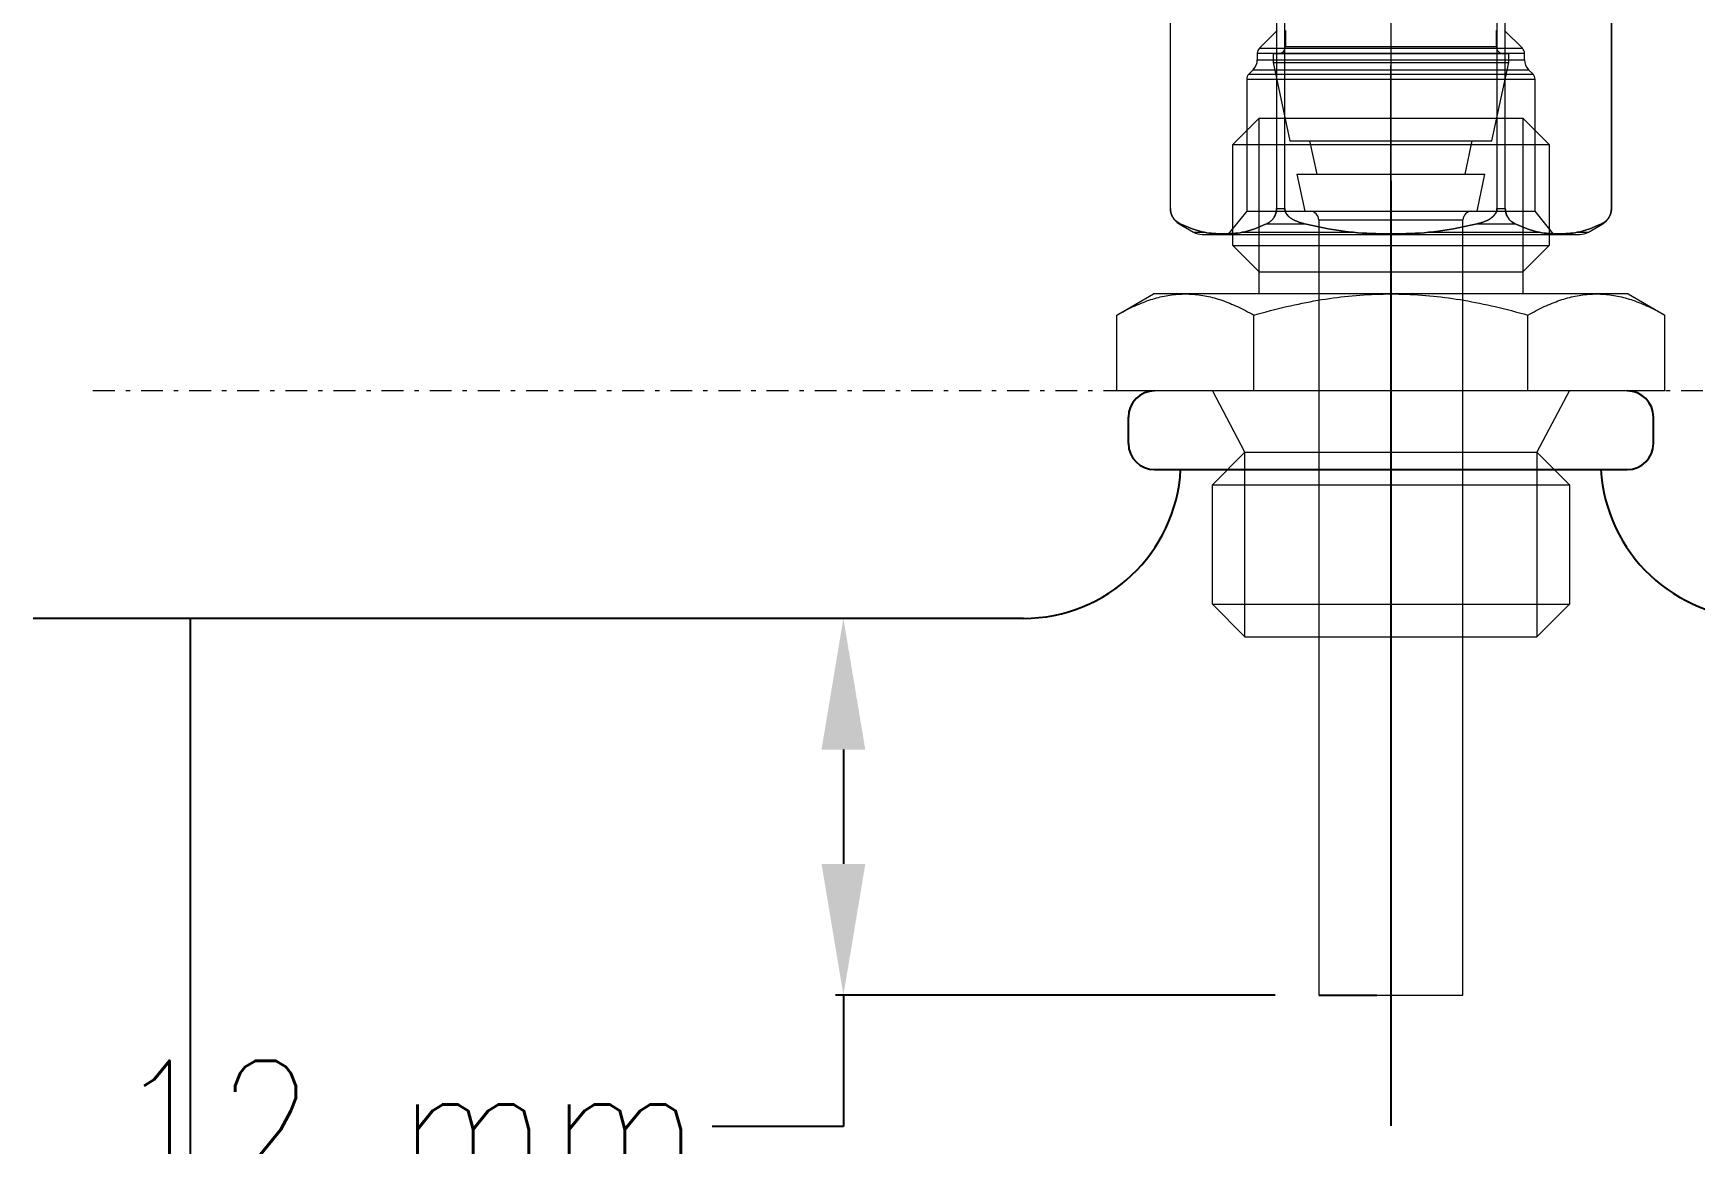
# Model space of a CAD drawing. Extents: x 206 to 1054, y -63 to 629.
# Drawn here: x 850.78 to 888.76, y 572.37 to 597.75 of the extents above; entities that cross this region are included whole.
import ezdxf

# ---------------------------------------------------------------- set-up
doc = ezdxf.new("R2010")
doc.units = 0
doc.header["$MEASUREMENT"] = 0
doc.linetypes.add('AXES', pattern=[50.8, 31.75, -6.35, 6.35, -6.35])
doc.linetypes.add('DASHDOT', pattern=[1, 0.5, -0.25, 0, -0.25])
doc.layers.get('0').update_dxf_attribs({"linetype": 'CONTINUOUS', "lineweight": 9})
doc.layers.get('DEFPOINTS').update_dxf_attribs({"linetype": 'CONTINUOUS', "lineweight": 9})
for name, color, linetype in [('AXES', 1, 'AXES'), ('TEXTE', 2, 'CONTINUOUS'), ('WATER', 3, 'CONTINUOUS')]:
    doc.layers.add(name, color=color, linetype=linetype)
doc.layers.add('BATTERY LIMIT', color=3, linetype='DASHDOT', lineweight=9)
doc.layers.add('DESSIN', color=3, linetype='CONTINUOUS', lineweight=0)
doc.styles.add('S1', font='SIMPLEX.shx', dxfattribs={"width": 0.9})
doc.dimstyles.get("Standard").update_dxf_attribs({"dimtxt": 1.5, "dimasz": 3, "dimexe": 0.18, "dimexo": 1, "dimgap": 0.09, "dimtad": 0, "dimtih": 1, "dimtoh": 1, "dimdec": 4, "dimzin": 0, "dimdsep": 46, "dimtxsty": 'S1', "dimcen": 0.09, "dimclrd": 1, "dimclre": 1, "dimclrt": 256, "dimadec": 0, "dimazin": 0, "dimtfac": 1, "dimtdec": 4, "dimtofl": 0, "dimtmove": 2, "dimatfit": 3, "dimfxl": 1, "dimtolj": 1, "dimtzin": 0, "dimlwd": -1, "dimlwe": -1, "dimarcsym": 0})

# ---------------------------------------------------------------- blocks, each defined once
blk = doc.blocks.new('SF5200')
at = {"color": 0, "linetype": 'Continuous'}
for p, q in [((-44.745, 12.547), (-55.804, 12.547)), ((-55.804, 12.544), (-44.745, 12.544)), ((-43.409, 11.232), (-43.879, 12.047)), ((-43.879, 11.982), (-43.879, 12.047)), ((-43.409, 10.662), (-43.409, 11.232)), ((-43.275, -10.732), (-43.275, 10.732)), ((-43.275, 9.269), (-44.595, 8.2)), ((-53.206, 7.6), (-53.578, 7.6)), ((-53.578, -7.6), (-53.578, 7.6)), ((-53.206, -7.6), (-53.206, 7.6)), ((-52.392, 8.083), (-52.64, 7.834)), ((-52.64, -7.834), (-52.64, 7.834)), ((-52.392, -8.083), (-52.392, 8.083)), ((-44.595, 8.2), (-52.109, 8.2)), ((-52.109, -8.2), (-52.109, 8.2)), ((-44.595, -8.2), (-44.595, 8.2)), ((-43.409, 2.271), (-43.409, 8.391)), ((-53.86, 7.483), (-54.875, 6.469)), ((-53.86, -7.483), (-53.86, 7.483)), ((-53.063, 6.7), (-53.563, 6.7)), ((-53.563, -6.7), (-53.563, 6.7)), ((-48.595, 5.75), (-53.063, 6.7)), ((-53.063, -6.7), (-53.063, 6.7)), ((-43.879, 4.912), (-43.879, 7.07)), ((-44.745, 6.509), (-55.804, 6.509)), ((-55.804, 6.035), (-44.745, 6.035)), ((-53.963, 6), (-54.875, 6)), ((-53.963, -6), (-53.963, 6)), ((-48.595, -5.75), (-48.595, 5.75)), ((-44.745, 6.035), (-44.745, 6.509)), ((-44.595, 4.9), (-46.695, 5.346)), ((-46.695, -5.346), (-46.695, 5.346)), ((-46.695, 4.222), (-48.595, 4.626)), ((-43.275, 4.1), (-44.095, 4.1)), ((-44.095, -4.1), (-44.095, 4.1)), ((0, 4.1), (-43.275, 4.1)), ((0, -4.1), (0, 4.1)), ((-83.149, 0), (0.949, 0)), ((-43.409, -8.391), (-43.409, -2.271)), ((-48.595, -4.626), (-46.695, -4.222)), ((-44.095, -4.1), (-43.275, -4.1)), ((-43.275, -4.1), (0, -4.1)), ((-46.695, -5.346), (-44.595, -4.9)), ((-43.879, -7.07), (-43.879, -4.912)), ((-44.745, -6.035), (-55.804, -6.035)), ((-55.804, -6.509), (-44.745, -6.509)), ((-54.875, -6), (-53.963, -6)), ((-54.875, -6.469), (-53.86, -7.483)), ((-53.063, -6.7), (-48.595, -5.75)), ((-44.745, -6.509), (-44.745, -6.035)), ((-53.563, -6.7), (-53.063, -6.7)), ((-53.578, -7.6), (-53.206, -7.6)), ((-52.64, -7.834), (-52.392, -8.083)), ((-52.109, -8.2), (-44.595, -8.2)), ((-44.595, -8.2), (-43.275, -9.269)), ((-43.879, -12.047), (-43.409, -11.232)), ((-43.409, -11.232), (-43.409, -10.662)), ((-43.879, -12.047), (-43.879, -11.982)), ((-44.745, -12.544), (-55.804, -12.544)), ((-55.804, -12.547), (-44.745, -12.547))]:
    blk.add_line(p, q, dxfattribs=at)
for points in [[(-43.879, 11.982), (-43.889, 12.002), (-43.91, 12.043), (-43.934, 12.085), (-43.947, 12.105), (-43.96, 12.126), (-43.989, 12.167), (-44.021, 12.206), (-44.054, 12.244), (-44.09, 12.281), (-44.129, 12.317), (-44.151, 12.335), (-44.175, 12.354), (-44.224, 12.389), (-44.255, 12.408), (-44.264, 12.414), (-44.273, 12.419), (-44.278, 12.422), (-44.282, 12.424), (-44.291, 12.429), (-44.3, 12.434), (-44.31, 12.439), (-44.319, 12.444), (-44.329, 12.448), (-44.334, 12.451), (-44.339, 12.453), (-44.349, 12.458), (-44.359, 12.463), (-44.37, 12.467), (-44.381, 12.472), (-44.392, 12.476), (-44.398, 12.479), (-44.403, 12.481), (-44.415, 12.485), (-44.426, 12.489), (-44.438, 12.494), (-44.45, 12.497), (-44.462, 12.501), (-44.468, 12.503), (-44.474, 12.505), (-44.486, 12.508), (-44.499, 12.512), (-44.505, 12.513), (-44.511, 12.515), (-44.523, 12.518), (-44.535, 12.521), (-44.541, 12.522), (-44.547, 12.523), (-44.56, 12.526), (-44.573, 12.528), (-44.586, 12.531), (-44.6, 12.533), (-44.613, 12.535), (-44.62, 12.536), (-44.627, 12.537), (-44.641, 12.538), (-44.655, 12.54), (-44.669, 12.541), (-44.683, 12.542), (-44.697, 12.543), (-44.704, 12.543), (-44.711, 12.543), (-44.725, 12.544), (-44.738, 12.544), (-44.745, 12.544)], [(-44.745, 12.544), (-44.738, 12.544), (-44.725, 12.544), (-44.711, 12.543), (-44.704, 12.543), (-44.697, 12.543), (-44.683, 12.542), (-44.669, 12.541), (-44.655, 12.54), (-44.641, 12.538), (-44.627, 12.537), (-44.62, 12.536), (-44.613, 12.535), (-44.6, 12.533), (-44.586, 12.531), (-44.573, 12.528), (-44.56, 12.526), (-44.547, 12.523), (-44.541, 12.522), (-44.535, 12.521), (-44.523, 12.518), (-44.511, 12.515), (-44.505, 12.513), (-44.499, 12.512), (-44.486, 12.508), (-44.474, 12.505), (-44.468, 12.503), (-44.462, 12.501), (-44.45, 12.497), (-44.438, 12.494), (-44.426, 12.489), (-44.415, 12.485), (-44.403, 12.481), (-44.398, 12.479), (-44.392, 12.476), (-44.381, 12.472), (-44.37, 12.467), (-44.359, 12.463), (-44.349, 12.458), (-44.339, 12.453), (-44.334, 12.451), (-44.329, 12.448), (-44.319, 12.444), (-44.31, 12.439), (-44.3, 12.434), (-44.291, 12.429), (-44.282, 12.424), (-44.278, 12.422), (-44.273, 12.419), (-44.264, 12.414), (-44.255, 12.408), (-44.246, 12.403), (-44.238, 12.397), (-44.229, 12.392), (-44.224, 12.389), (-44.22, 12.386), (-44.212, 12.38), (-44.203, 12.374), (-44.175, 12.354), (-44.151, 12.335), (-44.129, 12.317), (-44.09, 12.281), (-44.054, 12.244), (-44.021, 12.206), (-43.989, 12.167), (-43.96, 12.126), (-43.947, 12.105), (-43.934, 12.085), (-43.91, 12.043), (-43.889, 12.002), (-43.879, 11.982)], [(-43.409, 10.662), (-43.463, 10.876), (-43.6, 11.311), (-43.776, 11.755), (-43.879, 11.982)], [(-43.879, 11.982), (-43.776, 11.755), (-43.6, 11.311), (-43.463, 10.876), (-43.409, 10.662)], [(-43.409, 8.391), (-43.395, 8.454), (-43.371, 8.581), (-43.353, 8.71), (-43.346, 8.774), (-43.339, 8.838), (-43.329, 8.967), (-43.321, 9.095), (-43.311, 9.526), (-43.321, 9.958), (-43.329, 10.085), (-43.339, 10.214), (-43.346, 10.279), (-43.353, 10.343), (-43.371, 10.471), (-43.395, 10.599), (-43.409, 10.662)], [(-43.409, 10.662), (-43.395, 10.599), (-43.371, 10.471), (-43.353, 10.343), (-43.346, 10.279), (-43.339, 10.214), (-43.329, 10.085), (-43.321, 9.958), (-43.311, 9.526), (-43.321, 9.095), (-43.329, 8.967), (-43.339, 8.838), (-43.346, 8.774), (-43.353, 8.71), (-43.371, 8.581), (-43.395, 8.454), (-43.409, 8.391)], [(-43.879, 7.07), (-43.776, 7.297), (-43.6, 7.742), (-43.463, 8.176), (-43.409, 8.391)], [(-43.409, 8.391), (-43.463, 8.176), (-43.6, 7.742), (-43.776, 7.297), (-43.879, 7.07)], [(-44.745, 6.509), (-44.738, 6.509), (-44.725, 6.509), (-44.711, 6.509), (-44.704, 6.509), (-44.697, 6.51), (-44.683, 6.511), (-44.669, 6.512), (-44.655, 6.513), (-44.641, 6.514), (-44.627, 6.516), (-44.62, 6.517), (-44.613, 6.518), (-44.6, 6.52), (-44.586, 6.522), (-44.573, 6.524), (-44.56, 6.527), (-44.547, 6.529), (-44.541, 6.53), (-44.535, 6.532), (-44.523, 6.535), (-44.511, 6.538), (-44.505, 6.539), (-44.499, 6.541), (-44.486, 6.544), (-44.474, 6.548), (-44.468, 6.549), (-44.462, 6.551), (-44.45, 6.555), (-44.438, 6.559), (-44.426, 6.563), (-44.415, 6.567), (-44.403, 6.572), (-44.398, 6.574), (-44.392, 6.576), (-44.381, 6.581), (-44.37, 6.585), (-44.359, 6.59), (-44.349, 6.595), (-44.339, 6.599), (-44.334, 6.602), (-44.329, 6.604), (-44.319, 6.609), (-44.31, 6.614), (-44.3, 6.618), (-44.291, 6.623), (-44.282, 6.628), (-44.278, 6.631), (-44.273, 6.634), (-44.264, 6.639), (-44.255, 6.644), (-44.246, 6.65), (-44.238, 6.655), (-44.229, 6.661), (-44.224, 6.664), (-44.22, 6.666), (-44.212, 6.672), (-44.203, 6.678), (-44.175, 6.699), (-44.151, 6.717), (-44.129, 6.736), (-44.09, 6.772), (-44.054, 6.808), (-44.021, 6.846), (-43.989, 6.886), (-43.96, 6.927), (-43.947, 6.947), (-43.934, 6.968), (-43.91, 7.009), (-43.889, 7.05), (-43.879, 7.07)], [(-43.879, 7.07), (-43.889, 7.05), (-43.91, 7.009), (-43.934, 6.968), (-43.947, 6.947), (-43.96, 6.927), (-43.989, 6.886), (-44.021, 6.846), (-44.054, 6.808), (-44.09, 6.772), (-44.129, 6.736), (-44.151, 6.717), (-44.175, 6.699), (-44.224, 6.664), (-44.255, 6.644), (-44.264, 6.639), (-44.273, 6.634), (-44.278, 6.631), (-44.282, 6.628), (-44.291, 6.623), (-44.3, 6.618), (-44.31, 6.614), (-44.319, 6.609), (-44.329, 6.604), (-44.334, 6.602), (-44.339, 6.599), (-44.349, 6.595), (-44.359, 6.59), (-44.37, 6.585), (-44.381, 6.581), (-44.392, 6.576), (-44.398, 6.574), (-44.403, 6.572), (-44.415, 6.567), (-44.426, 6.563), (-44.438, 6.559), (-44.45, 6.555), (-44.462, 6.551), (-44.468, 6.549), (-44.474, 6.548), (-44.486, 6.544), (-44.499, 6.541), (-44.505, 6.539), (-44.511, 6.538), (-44.523, 6.535), (-44.535, 6.532), (-44.541, 6.53), (-44.547, 6.529), (-44.56, 6.527), (-44.573, 6.524), (-44.586, 6.522), (-44.6, 6.52), (-44.613, 6.518), (-44.62, 6.517), (-44.627, 6.516), (-44.641, 6.514), (-44.655, 6.513), (-44.669, 6.512), (-44.683, 6.511), (-44.697, 6.51), (-44.704, 6.509), (-44.711, 6.509), (-44.725, 6.509), (-44.738, 6.509), (-44.745, 6.509)], [(-44.745, 6.035), (-44.738, 6.035), (-44.725, 6.035), (-44.711, 6.034), (-44.704, 6.034), (-44.697, 6.033), (-44.683, 6.032), (-44.669, 6.03), (-44.655, 6.027), (-44.641, 6.024), (-44.627, 6.021), (-44.62, 6.019), (-44.613, 6.017), (-44.6, 6.013), (-44.586, 6.009), (-44.573, 6.004), (-44.56, 5.999), (-44.547, 5.994), (-44.541, 5.992), (-44.535, 5.989), (-44.523, 5.983), (-44.511, 5.977), (-44.505, 5.974), (-44.499, 5.971), (-44.486, 5.964), (-44.474, 5.957), (-44.468, 5.954), (-44.462, 5.95), (-44.45, 5.942), (-44.438, 5.935), (-44.426, 5.926), (-44.415, 5.918), (-44.403, 5.909), (-44.398, 5.905), (-44.392, 5.9), (-44.381, 5.891), (-44.37, 5.882), (-44.359, 5.873), (-44.349, 5.863), (-44.339, 5.854), (-44.334, 5.849), (-44.329, 5.844), (-44.319, 5.835), (-44.31, 5.825), (-44.3, 5.816), (-44.291, 5.806), (-44.282, 5.796), (-44.278, 5.791), (-44.273, 5.785), (-44.264, 5.775), (-44.255, 5.764), (-44.246, 5.753), (-44.238, 5.742), (-44.229, 5.731), (-44.224, 5.725), (-44.22, 5.72), (-44.212, 5.708), (-44.203, 5.696), (-44.175, 5.655), (-44.151, 5.618), (-44.129, 5.582), (-44.09, 5.508), (-44.054, 5.436), (-44.021, 5.36), (-43.989, 5.281), (-43.96, 5.2), (-43.947, 5.158), (-43.934, 5.117), (-43.91, 5.034), (-43.889, 4.952), (-43.879, 4.912)], [(-43.879, 4.912), (-43.889, 4.952), (-43.91, 5.034), (-43.934, 5.117), (-43.947, 5.158), (-43.96, 5.2), (-43.989, 5.281), (-44.021, 5.36), (-44.054, 5.436), (-44.09, 5.508), (-44.129, 5.582), (-44.151, 5.618), (-44.175, 5.655), (-44.224, 5.725), (-44.255, 5.764), (-44.264, 5.775), (-44.273, 5.785), (-44.278, 5.791), (-44.282, 5.796), (-44.291, 5.806), (-44.3, 5.816), (-44.31, 5.825), (-44.319, 5.835), (-44.329, 5.844), (-44.334, 5.849), (-44.339, 5.854), (-44.349, 5.863), (-44.359, 5.873), (-44.37, 5.882), (-44.381, 5.891), (-44.392, 5.9), (-44.398, 5.905), (-44.403, 5.909), (-44.415, 5.918), (-44.426, 5.926), (-44.438, 5.935), (-44.45, 5.942), (-44.462, 5.95), (-44.468, 5.954), (-44.474, 5.957), (-44.486, 5.964), (-44.499, 5.971), (-44.505, 5.974), (-44.511, 5.977), (-44.523, 5.983), (-44.535, 5.989), (-44.541, 5.992), (-44.547, 5.994), (-44.56, 5.999), (-44.573, 6.004), (-44.586, 6.009), (-44.6, 6.013), (-44.613, 6.017), (-44.62, 6.019), (-44.627, 6.021), (-44.641, 6.024), (-44.655, 6.027), (-44.669, 6.03), (-44.683, 6.032), (-44.697, 6.033), (-44.704, 6.034), (-44.711, 6.034), (-44.725, 6.035), (-44.738, 6.035), (-44.745, 6.035)], [(-43.879, 4.912), (-43.776, 4.458), (-43.6, 3.569), (-43.463, 2.7), (-43.409, 2.271)], [(-43.409, 2.271), (-43.463, 2.7), (-43.6, 3.569), (-43.776, 4.458), (-43.879, 4.912)], [(-43.409, 2.271), (-43.395, 2.145), (-43.371, 1.89), (-43.353, 1.633), (-43.346, 1.505), (-43.339, 1.376), (-43.329, 1.118), (-43.321, 0.863), (-43.311, 0), (-43.321, -0.863), (-43.329, -1.118), (-43.339, -1.376), (-43.346, -1.505), (-43.353, -1.633), (-43.371, -1.89), (-43.395, -2.145), (-43.409, -2.271)], [(-43.409, -2.271), (-43.395, -2.145), (-43.371, -1.89), (-43.353, -1.633), (-43.346, -1.505), (-43.339, -1.376), (-43.329, -1.118), (-43.321, -0.863), (-43.311, 0), (-43.321, 0.863), (-43.329, 1.118), (-43.339, 1.376), (-43.346, 1.505), (-43.353, 1.633), (-43.371, 1.89), (-43.395, 2.145), (-43.409, 2.271)], [(-43.409, -2.271), (-43.463, -2.7), (-43.6, -3.569), (-43.776, -4.458), (-43.879, -4.912)], [(-43.879, -4.912), (-43.776, -4.458), (-43.6, -3.569), (-43.463, -2.7), (-43.409, -2.271)], [(-43.879, -4.912), (-43.889, -4.952), (-43.91, -5.034), (-43.934, -5.117), (-43.947, -5.158), (-43.96, -5.2), (-43.989, -5.281), (-44.021, -5.36), (-44.054, -5.436), (-44.09, -5.508), (-44.129, -5.582), (-44.151, -5.618), (-44.175, -5.655), (-44.224, -5.725), (-44.255, -5.764), (-44.264, -5.775), (-44.273, -5.785), (-44.278, -5.791), (-44.282, -5.796), (-44.291, -5.806), (-44.3, -5.816), (-44.31, -5.825), (-44.319, -5.835), (-44.329, -5.844), (-44.334, -5.849), (-44.339, -5.854), (-44.349, -5.863), (-44.359, -5.873), (-44.37, -5.882), (-44.381, -5.891), (-44.392, -5.9), (-44.398, -5.905), (-44.403, -5.909), (-44.415, -5.918), (-44.426, -5.926), (-44.438, -5.935), (-44.45, -5.942), (-44.462, -5.95), (-44.468, -5.954), (-44.474, -5.957), (-44.486, -5.964), (-44.499, -5.971), (-44.505, -5.974), (-44.511, -5.977), (-44.523, -5.983), (-44.535, -5.989), (-44.541, -5.992), (-44.547, -5.994), (-44.56, -5.999), (-44.573, -6.004), (-44.586, -6.009), (-44.6, -6.013), (-44.613, -6.017), (-44.62, -6.019), (-44.627, -6.021), (-44.641, -6.024), (-44.655, -6.027), (-44.669, -6.03), (-44.683, -6.032), (-44.697, -6.033), (-44.704, -6.034), (-44.711, -6.034), (-44.725, -6.035), (-44.738, -6.035), (-44.745, -6.035)], [(-44.745, -6.035), (-44.738, -6.035), (-44.725, -6.035), (-44.711, -6.034), (-44.704, -6.034), (-44.697, -6.033), (-44.683, -6.032), (-44.669, -6.03), (-44.655, -6.027), (-44.641, -6.024), (-44.627, -6.021), (-44.62, -6.019), (-44.613, -6.017), (-44.6, -6.013), (-44.586, -6.009), (-44.573, -6.004), (-44.56, -5.999), (-44.547, -5.994), (-44.541, -5.992), (-44.535, -5.989), (-44.523, -5.983), (-44.511, -5.977), (-44.505, -5.974), (-44.499, -5.971), (-44.486, -5.964), (-44.474, -5.957), (-44.468, -5.954), (-44.462, -5.95), (-44.45, -5.942), (-44.438, -5.935), (-44.426, -5.926), (-44.415, -5.918), (-44.403, -5.909), (-44.398, -5.905), (-44.392, -5.9), (-44.381, -5.891), (-44.37, -5.882), (-44.359, -5.873), (-44.349, -5.863), (-44.339, -5.854), (-44.334, -5.849), (-44.329, -5.844), (-44.319, -5.835), (-44.31, -5.825), (-44.3, -5.816), (-44.291, -5.806), (-44.282, -5.796), (-44.278, -5.791), (-44.273, -5.785), (-44.264, -5.775), (-44.255, -5.764), (-44.246, -5.753), (-44.238, -5.742), (-44.229, -5.731), (-44.224, -5.725), (-44.22, -5.72), (-44.212, -5.708), (-44.203, -5.696), (-44.175, -5.655), (-44.151, -5.618), (-44.129, -5.582), (-44.09, -5.508), (-44.054, -5.436), (-44.021, -5.36), (-43.989, -5.281), (-43.96, -5.2), (-43.947, -5.158), (-43.934, -5.117), (-43.91, -5.034), (-43.889, -4.952), (-43.879, -4.912)], [(-44.745, -6.509), (-44.738, -6.509), (-44.725, -6.509), (-44.711, -6.509), (-44.704, -6.509), (-44.697, -6.51), (-44.683, -6.511), (-44.669, -6.512), (-44.655, -6.513), (-44.641, -6.514), (-44.627, -6.516), (-44.62, -6.517), (-44.613, -6.518), (-44.6, -6.52), (-44.586, -6.522), (-44.573, -6.524), (-44.56, -6.527), (-44.547, -6.529), (-44.541, -6.53), (-44.535, -6.532), (-44.523, -6.535), (-44.511, -6.538), (-44.505, -6.539), (-44.499, -6.541), (-44.486, -6.544), (-44.474, -6.548), (-44.468, -6.549), (-44.462, -6.551), (-44.45, -6.555), (-44.438, -6.559), (-44.426, -6.563), (-44.415, -6.567), (-44.403, -6.572), (-44.398, -6.574), (-44.392, -6.576), (-44.381, -6.581), (-44.37, -6.585), (-44.359, -6.59), (-44.349, -6.595), (-44.339, -6.599), (-44.334, -6.602), (-44.329, -6.604), (-44.319, -6.609), (-44.31, -6.614), (-44.3, -6.618), (-44.291, -6.623), (-44.282, -6.628), (-44.278, -6.631), (-44.273, -6.634), (-44.264, -6.639), (-44.255, -6.644), (-44.246, -6.65), (-44.238, -6.655), (-44.229, -6.661), (-44.224, -6.664), (-44.22, -6.666), (-44.212, -6.672), (-44.203, -6.678), (-44.175, -6.699), (-44.151, -6.717), (-44.129, -6.736), (-44.09, -6.772), (-44.054, -6.808), (-44.021, -6.846), (-43.989, -6.886), (-43.96, -6.927), (-43.947, -6.947), (-43.934, -6.968), (-43.91, -7.009), (-43.889, -7.05), (-43.879, -7.07)], [(-43.879, -7.07), (-43.889, -7.05), (-43.91, -7.009), (-43.934, -6.968), (-43.947, -6.947), (-43.96, -6.927), (-43.989, -6.886), (-44.021, -6.846), (-44.054, -6.808), (-44.09, -6.772), (-44.129, -6.736), (-44.151, -6.717), (-44.175, -6.699), (-44.224, -6.664), (-44.255, -6.644), (-44.264, -6.639), (-44.273, -6.634), (-44.278, -6.631), (-44.282, -6.628), (-44.291, -6.623), (-44.3, -6.618), (-44.31, -6.614), (-44.319, -6.609), (-44.329, -6.604), (-44.334, -6.602), (-44.339, -6.599), (-44.349, -6.595), (-44.359, -6.59), (-44.37, -6.585), (-44.381, -6.581), (-44.392, -6.576), (-44.398, -6.574), (-44.403, -6.572), (-44.415, -6.567), (-44.426, -6.563), (-44.438, -6.559), (-44.45, -6.555), (-44.462, -6.551), (-44.468, -6.549), (-44.474, -6.548), (-44.486, -6.544), (-44.499, -6.541), (-44.505, -6.539), (-44.511, -6.538), (-44.523, -6.535), (-44.535, -6.532), (-44.541, -6.53), (-44.547, -6.529), (-44.56, -6.527), (-44.573, -6.524), (-44.586, -6.522), (-44.6, -6.52), (-44.613, -6.518), (-44.62, -6.517), (-44.627, -6.516), (-44.641, -6.514), (-44.655, -6.513), (-44.669, -6.512), (-44.683, -6.511), (-44.697, -6.51), (-44.704, -6.509), (-44.711, -6.509), (-44.725, -6.509), (-44.738, -6.509), (-44.745, -6.509)], [(-43.879, -7.07), (-43.776, -7.297), (-43.6, -7.742), (-43.463, -8.176), (-43.409, -8.391)], [(-43.409, -8.391), (-43.463, -8.176), (-43.6, -7.742), (-43.776, -7.297), (-43.879, -7.07)], [(-43.409, -8.391), (-43.395, -8.454), (-43.371, -8.581), (-43.353, -8.71), (-43.346, -8.774), (-43.339, -8.838), (-43.329, -8.967), (-43.321, -9.095), (-43.311, -9.526), (-43.321, -9.958), (-43.329, -10.085), (-43.339, -10.214), (-43.346, -10.279), (-43.353, -10.343), (-43.371, -10.471), (-43.395, -10.599), (-43.409, -10.662)], [(-43.409, -10.662), (-43.395, -10.599), (-43.371, -10.471), (-43.353, -10.343), (-43.346, -10.279), (-43.339, -10.214), (-43.329, -10.085), (-43.321, -9.958), (-43.311, -9.526), (-43.321, -9.095), (-43.329, -8.967), (-43.339, -8.838), (-43.346, -8.774), (-43.353, -8.71), (-43.371, -8.581), (-43.395, -8.454), (-43.409, -8.391)], [(-43.409, -10.662), (-43.463, -10.876), (-43.6, -11.311), (-43.776, -11.755), (-43.879, -11.982)], [(-43.879, -11.982), (-43.776, -11.755), (-43.6, -11.311), (-43.463, -10.876), (-43.409, -10.662)], [(-43.879, -11.982), (-43.889, -12.002), (-43.91, -12.043), (-43.934, -12.085), (-43.947, -12.105), (-43.96, -12.126), (-43.989, -12.167), (-44.021, -12.206), (-44.054, -12.244), (-44.09, -12.281), (-44.129, -12.317), (-44.151, -12.335), (-44.175, -12.354), (-44.224, -12.389), (-44.255, -12.408), (-44.264, -12.414), (-44.273, -12.419), (-44.278, -12.422), (-44.282, -12.424), (-44.291, -12.429), (-44.3, -12.434), (-44.31, -12.439), (-44.319, -12.444), (-44.329, -12.448), (-44.334, -12.451), (-44.339, -12.453), (-44.349, -12.458), (-44.359, -12.463), (-44.37, -12.467), (-44.381, -12.472), (-44.392, -12.476), (-44.398, -12.479), (-44.403, -12.481), (-44.415, -12.485), (-44.426, -12.489), (-44.438, -12.494), (-44.45, -12.497), (-44.462, -12.501), (-44.468, -12.503), (-44.474, -12.505), (-44.486, -12.508), (-44.499, -12.512), (-44.505, -12.513), (-44.511, -12.515), (-44.523, -12.518), (-44.535, -12.521), (-44.541, -12.522), (-44.547, -12.523), (-44.56, -12.526), (-44.573, -12.528), (-44.586, -12.531), (-44.6, -12.533), (-44.613, -12.535), (-44.62, -12.536), (-44.627, -12.537), (-44.641, -12.538), (-44.655, -12.54), (-44.669, -12.541), (-44.683, -12.542), (-44.697, -12.543), (-44.704, -12.543), (-44.711, -12.543), (-44.725, -12.544), (-44.738, -12.544), (-44.745, -12.544)], [(-44.745, -12.544), (-44.738, -12.544), (-44.725, -12.544), (-44.711, -12.543), (-44.704, -12.543), (-44.697, -12.543), (-44.683, -12.542), (-44.669, -12.541), (-44.655, -12.54), (-44.641, -12.538), (-44.627, -12.537), (-44.62, -12.536), (-44.613, -12.535), (-44.6, -12.533), (-44.586, -12.531), (-44.573, -12.528), (-44.56, -12.526), (-44.547, -12.523), (-44.541, -12.522), (-44.535, -12.521), (-44.523, -12.518), (-44.511, -12.515), (-44.505, -12.513), (-44.499, -12.512), (-44.486, -12.508), (-44.474, -12.505), (-44.468, -12.503), (-44.462, -12.501), (-44.45, -12.497), (-44.438, -12.494), (-44.426, -12.489), (-44.415, -12.485), (-44.403, -12.481), (-44.398, -12.479), (-44.392, -12.476), (-44.381, -12.472), (-44.37, -12.467), (-44.359, -12.463), (-44.349, -12.458), (-44.339, -12.453), (-44.334, -12.451), (-44.329, -12.448), (-44.319, -12.444), (-44.31, -12.439), (-44.3, -12.434), (-44.291, -12.429), (-44.282, -12.424), (-44.278, -12.422), (-44.273, -12.419), (-44.264, -12.414), (-44.255, -12.408), (-44.246, -12.403), (-44.238, -12.397), (-44.229, -12.392), (-44.224, -12.389), (-44.22, -12.386), (-44.212, -12.38), (-44.203, -12.374), (-44.175, -12.354), (-44.151, -12.335), (-44.129, -12.317), (-44.09, -12.281), (-44.054, -12.244), (-44.021, -12.206), (-43.989, -12.167), (-43.96, -12.126), (-43.947, -12.105), (-43.934, -12.085), (-43.91, -12.043), (-43.889, -12.002), (-43.879, -11.982)]]:
    blk.add_lwpolyline(points, dxfattribs=at)
for centre, radius, start, end in [((-44.745, 11.547), 1, 30, 90), ((-44.275, 10.732), 1, 0, 30), ((-53.578, 7.2), 0.4, 90, 135), ((-53.206, 8.4), 0.8, 270, 315), ((-52.109, 7.8), 0.4, 90, 135), ((-53.963, 6.4), 0.4, 270, 0), ((-44.095, 4.6), 0.5, 180, 270), ((-44.095, -4.6), 0.5, 90, 180), ((-53.963, -6.4), 0.4, 0, 90), ((-53.578, -7.2), 0.4, 225, 270), ((-53.206, -8.4), 0.8, 45, 90), ((-52.109, -7.8), 0.4, 225, 270), ((-44.275, -10.732), 1, 330, 0), ((-44.745, -11.547), 1, 270, 330)]:
    blk.add_arc(centre, radius, start, end, dxfattribs=at)
blk = doc.blocks.new('front')
at = {"linetype": 'Continuous'}
for p, q in [((-4.294, 15.588), (-5.5, 13.5)), ((-4.491, 15.235), (-4.553, 15.119)), ((-4.428, 15.352), (-4.491, 15.235)), ((-4.362, 15.47), (-4.428, 15.352)), ((-4.294, 15.588), (-4.362, 15.47)), ((0, 15.588), (-4.294, 15.588)), ((0, 15.588), (0, 7.794)), ((-4.974, 14.212), (-5.018, 14.101)), ((-4.928, 14.324), (-4.974, 14.212)), ((-4.881, 14.436), (-4.928, 14.324)), ((-4.831, 14.548), (-4.881, 14.436)), ((-4.779, 14.661), (-4.831, 14.548)), ((-4.725, 14.774), (-4.779, 14.661)), ((-4.67, 14.888), (-4.725, 14.774)), ((-4.612, 15.003), (-4.67, 14.888)), ((-4.553, 15.119), (-4.612, 15.003)), ((-5.5, 11.691), (-5.5, 13.5)), ((-5.273, 13.333), (-5.302, 13.224)), ((-5.242, 13.442), (-5.273, 13.333)), ((-5.209, 13.551), (-5.242, 13.442)), ((-5.175, 13.661), (-5.209, 13.551)), ((-5.139, 13.77), (-5.175, 13.661)), ((-5.1, 13.88), (-5.139, 13.77)), ((-5.06, 13.991), (-5.1, 13.88)), ((-5.018, 14.101), (-5.06, 13.991)), ((-5.463, 12.353), (-5.474, 12.244)), ((-5.449, 12.463), (-5.463, 12.353)), ((-5.434, 12.572), (-5.449, 12.463)), ((-5.417, 12.681), (-5.434, 12.572)), ((-5.398, 12.789), (-5.417, 12.681)), ((-5.376, 12.898), (-5.398, 12.789)), ((-5.353, 13.007), (-5.376, 12.898)), ((-5.328, 13.116), (-5.353, 13.007)), ((-5.302, 13.224), (-5.328, 13.116)), ((-5.499, 11.803), (-5.5, 11.691)), ((-5.5, 11.691), (-5.499, 11.58)), ((-5.5, 0), (-5.5, 11.691)), ((-5.496, 11.914), (-5.499, 11.803)), ((-5.499, 11.58), (-5.496, 11.469)), ((-5.491, 12.024), (-5.496, 11.914)), ((-5.496, 11.469), (-5.491, 11.359)), ((-5.483, 12.134), (-5.491, 12.024)), ((-5.491, 11.359), (-5.483, 11.249)), ((-5.474, 12.244), (-5.483, 12.134)), ((-5.483, 11.249), (-5.474, 11.139)), ((-5.474, 11.139), (-5.463, 11.029)), ((-5.463, 11.029), (-5.449, 10.92)), ((-5.449, 10.92), (-5.434, 10.811)), ((-5.434, 10.811), (-5.417, 10.702)), ((-5.417, 10.702), (-5.398, 10.593)), ((-5.398, 10.593), (-5.376, 10.485)), ((-5.376, 10.485), (-5.353, 10.376)), ((-5.353, 10.376), (-5.328, 10.267)), ((-5.328, 10.267), (-5.302, 10.158)), ((-5.302, 10.158), (-5.273, 10.049)), ((-5.273, 10.049), (-5.242, 9.94)), ((-5.242, 9.94), (-5.209, 9.831)), ((-5.209, 9.831), (-5.175, 9.722)), ((-5.175, 9.722), (-5.139, 9.612)), ((-5.139, 9.612), (-5.1, 9.502)), ((-5.1, 9.502), (-5.06, 9.392)), ((3.5, 8.3), (0, 10.15)), ((5.35, 10.15), (3.5, 8.3)), ((5.35, 10.15), (5.35, -10.15)), ((12.15, 10.15), (5.35, 10.15)), ((12.15, 10.15), (12.15, -10.15)), ((14, 8.3), (12.15, 10.15)), ((-14, 9), (-15.5, 7.5)), ((-14, 9), (-14, -9)), ((-8.25, 9), (-14, 9)), ((-8.25, 9), (-8.25, -9)), ((-6.75, 7.5), (-8.25, 9)), ((-5.06, 9.392), (-5.018, 9.281)), ((-5.018, 9.281), (-4.974, 9.17)), ((-4.974, 9.17), (-4.928, 9.059)), ((-4.928, 9.059), (-4.881, 8.947)), ((-4.881, 8.947), (-4.831, 8.835)), ((-4.831, 8.835), (-4.779, 8.722)), ((-4.779, 8.722), (-4.725, 8.608)), ((-4.725, 8.608), (-4.67, 8.494)), ((-4.67, 8.494), (-4.612, 8.379)), ((-4.612, 8.379), (-4.553, 8.264)), ((-4.553, 8.264), (-4.491, 8.148)), ((-4.491, 8.148), (-4.428, 8.031)), ((-4.428, 8.031), (-4.362, 7.913)), ((-4.362, 7.913), (-4.294, 7.794)), ((-4.294, 7.794), (-4.362, 7.557)), ((0, 7.794), (-4.294, 7.794)), ((0, 7.794), (0, -7.794)), ((3.5, 8.3), (3.5, -8.3)), ((14, 8.3), (3.5, 8.3)), ((14, 8.3), (14, -8.3)), ((-15.5, 7.5), (-15.5, -7.5)), ((-6.75, 7.5), (-15.5, 7.5)), ((-6.75, 7.5), (-6.75, -7.5)), ((-5.5, 7.5), (-6.75, 7.5)), ((-4.612, 6.624), (-4.67, 6.394)), ((-4.553, 6.855), (-4.612, 6.624)), ((-4.491, 7.087), (-4.553, 6.855)), ((-4.428, 7.321), (-4.491, 7.087)), ((-4.362, 7.557), (-4.428, 7.321)), ((-4.831, 5.713), (-4.881, 5.488)), ((-4.779, 5.939), (-4.831, 5.713)), ((-4.725, 6.166), (-4.779, 5.939)), ((-4.67, 6.394), (-4.725, 6.166)), ((-5.018, 4.82), (-5.06, 4.599)), ((-4.974, 5.042), (-5.018, 4.82)), ((-4.928, 5.265), (-4.974, 5.042)), ((-4.881, 5.488), (-4.928, 5.265)), ((-5.175, 3.939), (-5.209, 3.72)), ((-5.139, 4.158), (-5.175, 3.939)), ((-5.1, 4.378), (-5.139, 4.158)), ((-5.06, 4.599), (-5.1, 4.378)), ((-5.328, 2.848), (-5.353, 2.631)), ((-5.302, 3.066), (-5.328, 2.848)), ((-5.273, 3.284), (-5.302, 3.066)), ((-5.242, 3.502), (-5.273, 3.284)), ((-5.209, 3.72), (-5.242, 3.502)), ((-5.417, 1.978), (-5.434, 1.761)), ((-5.398, 2.196), (-5.417, 1.978)), ((-5.376, 2.414), (-5.398, 2.196)), ((-5.353, 2.631), (-5.376, 2.414)), ((-5.474, 1.105), (-5.483, 0.885)), ((-5.463, 1.324), (-5.474, 1.105)), ((-5.449, 1.542), (-5.463, 1.324)), ((-5.434, 1.761), (-5.449, 1.542)), ((17, 0), (-18.5, 0)), ((-5.499, 0.223), (-5.5, 0)), ((-5.5, 0), (-5.499, -0.223)), ((-5.5, -11.691), (-5.5, 0)), ((-5.496, 0.444), (-5.499, 0.223)), ((-5.491, 0.665), (-5.496, 0.444)), ((-5.483, 0.885), (-5.491, 0.665)), ((-5.499, -0.223), (-5.496, -0.444)), ((-5.496, -0.444), (-5.491, -0.665)), ((-5.491, -0.665), (-5.483, -0.885)), ((-5.483, -0.885), (-5.474, -1.105)), ((-5.474, -1.105), (-5.463, -1.324)), ((-5.463, -1.324), (-5.449, -1.542)), ((-5.449, -1.542), (-5.434, -1.761)), ((-5.434, -1.761), (-5.417, -1.978)), ((-5.417, -1.978), (-5.398, -2.196)), ((-5.398, -2.196), (-5.376, -2.414)), ((-5.376, -2.414), (-5.353, -2.631)), ((-5.353, -2.631), (-5.328, -2.848)), ((-5.328, -2.848), (-5.302, -3.066)), ((-5.302, -3.066), (-5.273, -3.284)), ((-5.273, -3.284), (-5.242, -3.502)), ((-5.242, -3.502), (-5.209, -3.72)), ((-5.209, -3.72), (-5.175, -3.939)), ((-5.175, -3.939), (-5.139, -4.158)), ((-5.139, -4.158), (-5.1, -4.378)), ((-5.1, -4.378), (-5.06, -4.599)), ((-5.06, -4.599), (-5.018, -4.82)), ((-5.018, -4.82), (-4.974, -5.042)), ((-4.974, -5.042), (-4.928, -5.265)), ((-4.928, -5.265), (-4.881, -5.488)), ((-4.881, -5.488), (-4.831, -5.713)), ((-4.831, -5.713), (-4.779, -5.939)), ((-4.779, -5.939), (-4.725, -6.166)), ((-4.725, -6.166), (-4.67, -6.394)), ((-4.67, -6.394), (-4.612, -6.624)), ((-15.5, -7.5), (-14, -9)), ((-15.5, -7.5), (-6.75, -7.5)), ((-8.25, -9), (-6.75, -7.5)), ((-6.75, -7.5), (-5.5, -7.5)), ((-4.612, -6.624), (-4.553, -6.855)), ((-4.553, -6.855), (-4.491, -7.087)), ((-4.491, -7.087), (-4.428, -7.321)), ((-4.428, -7.321), (-4.362, -7.557)), ((-4.362, -7.557), (-4.294, -7.794)), ((-4.67, -8.494), (-4.725, -8.608)), ((-4.612, -8.379), (-4.67, -8.494)), ((-4.553, -8.264), (-4.612, -8.379)), ((-4.491, -8.148), (-4.553, -8.264)), ((-4.428, -8.031), (-4.491, -8.148)), ((-4.362, -7.913), (-4.428, -8.031)), ((-4.294, -7.794), (-4.362, -7.913)), ((0, -7.794), (-4.294, -7.794)), ((0, -7.794), (0, -15.588)), ((0, -10.15), (3.5, -8.3)), ((3.5, -8.3), (5.35, -10.15)), ((3.5, -8.3), (14, -8.3)), ((12.15, -10.15), (14, -8.3)), ((-14, -9), (-8.25, -9)), ((-5.06, -9.392), (-5.1, -9.502)), ((-5.018, -9.281), (-5.06, -9.392)), ((-4.974, -9.17), (-5.018, -9.281)), ((-4.928, -9.059), (-4.974, -9.17)), ((-4.881, -8.947), (-4.928, -9.059)), ((-4.831, -8.835), (-4.881, -8.947)), ((-4.779, -8.722), (-4.831, -8.835)), ((-4.725, -8.608), (-4.779, -8.722)), ((-5.353, -10.376), (-5.376, -10.485)), ((-5.328, -10.267), (-5.353, -10.376)), ((-5.302, -10.158), (-5.328, -10.267)), ((-5.273, -10.049), (-5.302, -10.158)), ((-5.242, -9.94), (-5.273, -10.049)), ((-5.209, -9.831), (-5.242, -9.94)), ((-5.175, -9.722), (-5.209, -9.831)), ((-5.139, -9.612), (-5.175, -9.722)), ((-5.1, -9.502), (-5.139, -9.612)), ((5.35, -10.15), (12.15, -10.15)), ((-5.483, -11.249), (-5.491, -11.359)), ((-5.474, -11.139), (-5.483, -11.249)), ((-5.463, -11.029), (-5.474, -11.139)), ((-5.449, -10.92), (-5.463, -11.029)), ((-5.434, -10.811), (-5.449, -10.92)), ((-5.417, -10.702), (-5.434, -10.811)), ((-5.398, -10.593), (-5.417, -10.702)), ((-5.376, -10.485), (-5.398, -10.593)), ((-5.499, -11.58), (-5.5, -11.691)), ((-5.5, -11.691), (-5.499, -11.803)), ((-5.5, -13.5), (-5.5, -11.691)), ((-5.496, -11.469), (-5.499, -11.58)), ((-5.499, -11.803), (-5.496, -11.914)), ((-5.491, -11.359), (-5.496, -11.469)), ((-5.496, -11.914), (-5.491, -12.024)), ((-5.491, -12.024), (-5.483, -12.134)), ((-5.483, -12.134), (-5.474, -12.244)), ((-5.474, -12.244), (-5.463, -12.353)), ((-5.463, -12.353), (-5.449, -12.463)), ((-5.449, -12.463), (-5.434, -12.572)), ((-5.434, -12.572), (-5.417, -12.681)), ((-5.417, -12.681), (-5.398, -12.789)), ((-5.398, -12.789), (-5.376, -12.898)), ((-5.376, -12.898), (-5.353, -13.007)), ((-5.353, -13.007), (-5.328, -13.116)), ((-5.328, -13.116), (-5.302, -13.224)), ((-5.302, -13.224), (-5.273, -13.333)), ((-5.5, -13.5), (-4.294, -15.588)), ((-5.273, -13.333), (-5.242, -13.442)), ((-5.242, -13.442), (-5.209, -13.551)), ((-5.209, -13.551), (-5.175, -13.661)), ((-5.175, -13.661), (-5.139, -13.77)), ((-5.139, -13.77), (-5.1, -13.88)), ((-5.1, -13.88), (-5.06, -13.991)), ((-5.06, -13.991), (-5.018, -14.101)), ((-5.018, -14.101), (-4.974, -14.212)), ((-4.974, -14.212), (-4.928, -14.324)), ((-4.928, -14.324), (-4.881, -14.436)), ((-4.881, -14.436), (-4.831, -14.548)), ((-4.831, -14.548), (-4.779, -14.661)), ((-4.779, -14.661), (-4.725, -14.774)), ((-4.725, -14.774), (-4.67, -14.888)), ((-4.67, -14.888), (-4.612, -15.003)), ((-4.612, -15.003), (-4.553, -15.119)), ((-4.553, -15.119), (-4.491, -15.235)), ((-4.491, -15.235), (-4.428, -15.352)), ((-4.428, -15.352), (-4.362, -15.47)), ((-4.362, -15.47), (-4.294, -15.588)), ((0, -15.588), (-4.294, -15.588))]:
    blk.add_line(p, q, dxfattribs=at)
blk = doc.blocks.new('*D22')
at = {"layer": 'DEFPOINTS', "color": 0, "transparency": 16777216}
for p in [(871.361, 584.378), (869.299, 575.766), (880.166, 575.766)]:
    blk.add_point(p, dxfattribs=at)
at = {"layer": 'TEXTE', "color": 1, "transparency": 16777216}
for p, q in [((870.361, 584.378), (869.119, 584.378)), ((869.299, 581.378), (869.299, 578.766)), ((879.166, 575.766), (869.119, 575.766)), ((869.299, 575.766), (869.299, 572.766)), ((869.299, 572.766), (866.299, 572.766))]:
    blk.add_line(p, q, dxfattribs=at)
for points in [[(868.799, 581.378), (869.799, 581.378), (869.299, 584.378)], [(868.799, 578.766), (869.799, 578.766), (869.299, 575.766)]]:
    blk.add_solid(points, dxfattribs=at)
at = {"layer": 'TEXTE', "transparency": 16777216, "insert": (859.331, 572.766), "char_height": 3, "attachment_point": 5, "style": 'S1'}
blk.add_mtext('\\A1;12 mm', dxfattribs=at)

msp = doc.modelspace()

# ---------------------------------------------------------------- linework, layer by layer
at = {"layer": 'AXES'}
for p, q in [((881.81347, 594.37782), (881.81347, 572.77782)), ((854.37399, 570.33503), (854.37399, 584.37782)), ((880.16598, 575.76563), (881.49, 575.76563))]:
    msp.add_line(p, q, dxfattribs=at)
at = {"layer": 'BATTERY LIMIT'}
msp.add_line((852.14437, 589.58297), (902.12479, 589.5838), dxfattribs=at)
at = {"layer": 'WATER'}
for p, q in [((875.81347, 588.37782), (875.81347, 588.97782)), ((887.81347, 588.37782), (887.81347, 588.97782)), ((876.41347, 587.77782), (887.21347, 587.77782)), ((873.41347, 584.37782), (850.78032, 584.37782))]:
    msp.add_line(p, q, dxfattribs=at)
for centre, radius, start, end in [((876.41347, 588.97782), 0.6, 90, 180), ((887.21347, 588.97782), 0.6, 0, 90), ((876.41347, 588.37782), 0.6, 180, 270), ((887.21347, 588.37782), 0.6, 270, 0), ((873.41347, 587.97782), 3.6, 270, 356.815261), ((890.21781, 587.9883), 3.61048, 183.342026, 269.931128)]:
    msp.add_arc(centre, radius, start, end, dxfattribs=at)

# ---------------------------------------------------------------- block references
at = {"layer": 'DESSIN', "yscale": 0.4018279178956163}
for name, p, xscale, zscale, rotation in [('SF5200', (881.81347, 575.76563), 0.4018279178956163, 0.4018279178956163, 270), ('front', (881.81344, 589.58346), -0.4018279178956163, 0.4018279178956203, 90)]:
    msp.add_blockref(name, p, dxfattribs=dict(at, xscale=xscale, zscale=zscale, rotation=rotation))

# ---------------------------------------------------------------- dimensions: what is measured, and where the dimension line sits
at = {"layer": 'TEXTE'}
dim = msp.add_linear_dim(base=(869.29932, 575.76563), p1=(871.36114, 584.37782), p2=(880.16598, 575.76563), angle=90, text='12 mm', dimstyle='Standard', override={"dimtxt": 3, "dimtmove": 0}, dxfattribs=at)
dim.commit()
dim.dimension.update_dxf_attribs({"geometry": '*D22', "text_midpoint": (859.33075, 572.76563), "dimtype": 160})

doc.saveas('drawing.dxf')
